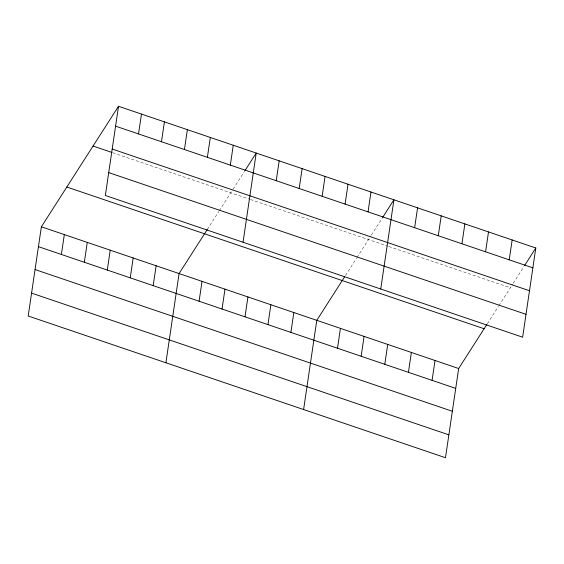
<?xml version="1.0" encoding="UTF-8"?>
<svg xmlns="http://www.w3.org/2000/svg" width="564" height="564" viewBox="0 0 564 564"><rect width="100%" height="100%" fill="white"/><g stroke="black" fill="none" stroke-linecap="round" stroke-linejoin="round"><path stroke-width="0.42" stroke-dasharray="2.82 2.11" d="M207.291 229.477L218.797 211.507M219.255 210.788L232.65 189.871M233.115 189.13L244.431 171.456M345.457 275.528L356.504 258.277M356.963 257.558L370.823 235.9M371.295 235.167L382.611 217.485M487.338 323.715L498.379 306.456M498.844 305.737L512.704 284.087M513.169 283.347L524.012 266.405M112.73 152.731L249.612 199.219M250.43 199.494L388.039 246.228M388.85 246.503L510.342 287.767"/><path stroke-width="0.85" d="M118.51 106.279L105.341 195.482L522.631 337.202L535.8 247.991L118.51 106.279L41.369 226.798L28.2 316.009L445.489 457.721L458.659 368.518L486.88 324.427M61.391 254.47L64.324 234.596M84.339 262.26L87.272 242.386M107.294 270.057L110.227 250.183M138.525 133.943L141.465 114.069M130.242 277.848L133.174 257.981M161.48 141.74L164.413 121.866M153.189 285.645L156.129 265.771M184.428 149.53L187.361 129.664M165.908 362.772L179.077 273.568L207.291 229.477M207.383 157.328L210.316 137.454M199.092 301.232L202.032 281.358M230.331 165.125L233.263 145.251M222.047 309.03L224.98 289.156M243.042 242.252L256.218 153.041L244.903 170.723M244.995 316.82L247.927 296.946M276.233 180.713L279.166 160.839M267.949 324.617L270.882 304.743M299.181 188.503L302.121 168.636M290.897 332.415L293.83 312.541M322.136 196.3L325.068 176.426M303.608 409.542L316.785 320.331L344.541 276.966M345.083 204.097L348.023 184.224M337.498 348.235L340.43 328.361M368.038 211.888L370.971 192.014M361.143 356.265L364.076 336.391M380.749 289.015L393.919 199.811L382.611 217.485M384.789 364.295L387.722 344.428M414.632 227.715L417.571 207.841M408.435 372.332L411.367 352.458M438.277 235.745L441.217 215.871M432.08 380.362L435.013 360.488M461.923 243.775L464.863 223.901M485.576 251.805L488.509 231.931M509.221 259.835L512.154 239.961M524.485 265.672L535.8 247.991M115.578 126.153L532.867 267.865M112.201 149.03L529.49 290.749M93.053 146.048L111.912 152.449M108.718 172.605L526.008 314.317M66.827 187.029L484.116 328.741M41.369 226.798L458.659 368.518M38.437 246.672L455.726 388.392M35.06 269.557L452.349 411.269M31.577 293.125L448.866 434.844"/></g></svg>
